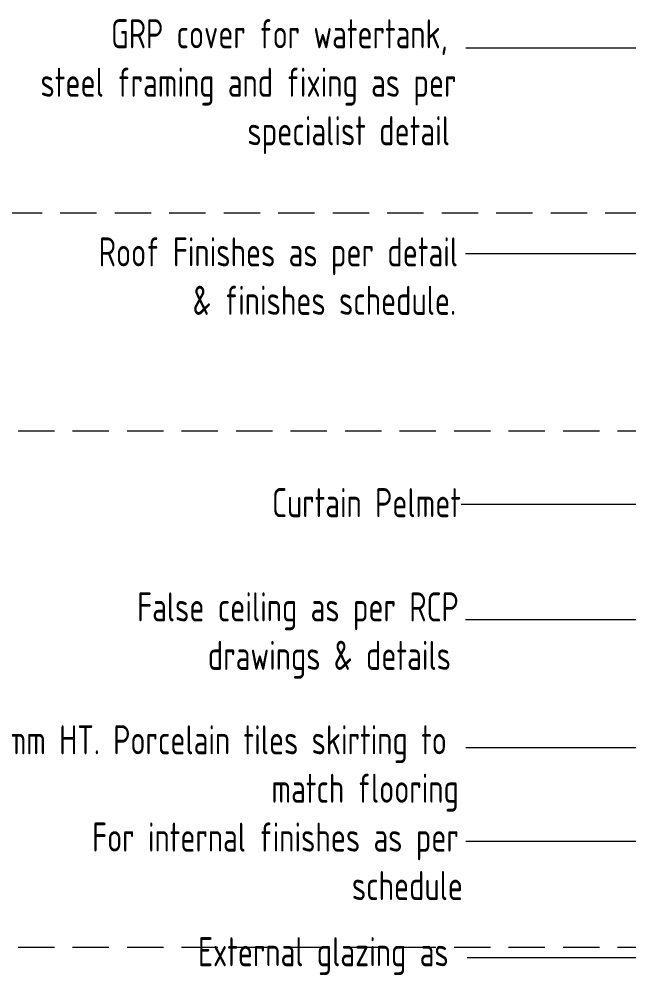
# Model space of a CAD drawing. Header units: millimetres. Extents: x -6181 to 191287, y -8583 to 23546.
# Drawn here: x 148192 to 152389, y 3865 to 10433 of the extents above; entities that cross this region are included whole.
import ezdxf

# ---------------------------------------------------------------- set-up
doc = ezdxf.new("R2010")
doc.units = ezdxf.units.MM
doc.header["$MEASUREMENT"] = 0
doc.linetypes.add('1735-DT-5BR-SEC_CC$0$DASHED', pattern=[0.75, 0.5, -0.25])
for name, color, linetype, lineweight in [('05--LEADER', 11, 'Continuous', 20), ('05--TEXT-2', 2, 'Continuous', 25), ('1735-DT-5BR-SEC_CC$0$W--ELV-1', 250, '1735-DT-5BR-SEC_CC$0$DASHED', 9)]:
    doc.layers.add(name, color=color, linetype=linetype, lineweight=lineweight)
doc.styles.add('ISO', font='isocp2.shx', dxfattribs={"width": 0.8})
doc.dimstyles.new('1-100_AR', dxfattribs={"dimtxt": 200, "dimasz": 100, "dimexe": 100, "dimexo": 100, "dimgap": 0, "dimtad": 0, "dimdec": 0, "dimzin": 12, "dimdsep": 46, "dimtxsty": 'ISO', "dimblk": 'ARCHTICK', "dimcen": 100, "dimdle": 100, "dimclrd": 8, "dimclre": 9, "dimclrt": 2, "dimadec": 0, "dimazin": 0, "dimtfac": 1, "dimtdec": 0, "dimtmove": 0, "dimatfit": 2, "dimldrblk": 'ARCHTICK', "dimfxl": 1, "dimtvp": 0.75, "dimtolj": 1, "dimtzin": 12, "dimlwd": 9, "dimlwe": 9, "dimarcsym": 0})

# ---------------------------------------------------------------- blocks, each defined once
blk = doc.blocks.new('1735-DT-5BR-SEC_CC')
at = {"layer": '1735-DT-5BR-SEC_CC$0$W--ELV-1', "ltscale": 500}
for points in [[(146976.1, 9100), (183021.7, 9100)], [(145935.6, 7600), (183021.7, 7600)], [(145935.6, 4050), (183021.7, 4050)]]:
    blk.add_lwpolyline(points, dxfattribs=at)
blk = doc.blocks.new('_ArchTick')
at = {"color": 0, "const_width": 0.15}
blk.add_lwpolyline([(-0.5, -0.5), (0.5, 0.5)], dxfattribs=at)

msp = doc.modelspace()

# ---------------------------------------------------------------- block references
msp.add_blockref('1735-DT-5BR-SEC_CC', (0, 0))

# ---------------------------------------------------------------- next in the draw order: texts
at = {"layer": '05--TEXT-2', "char_height": 200, "attachment_point": 1, "style": 'ISO'}
for s, insert, width in [('\\pi919.4;GRP cover for watertank, \\P\\pi433.76;steel framing and fixing as per \\P\\pi1857.8;specialist detail', (147905.9, 10431.5), 3335.688), ('\\pi508.4;False ceiling as per RCP \\P\\pi994.7;drawings & details', (148496.5, 6489.3), 2733.205), ('\\pi1.533;100mm HT. Porcelain tiles skirting to \\P\\pi2092.5;match flooring   ', (147836.5, 5575.1), 3426.333)]:
    msp.add_mtext(s, dxfattribs=dict(at, insert=insert, width=width))
at = {"layer": '05--TEXT-2', "char_height": 200, "style": 'ISO'}
for s, width, heights, insert, attachment_point in [('\\pi80.698;Roof Finishes as per detail \\P\\pi727.15;& finishes schedule.', 2593.898, [751.7], (148659.7, 8931.4), 1), ('Curtain Pelmet', 2174.412, [389.1], (151233.5, 7206.4), 3), ('\\pi156;For internal finishes as per \\P\\pi1943.7;schedule', 2733.205, [936.1], (148538.9, 4905.9), 1), ('\\pi378.25;External glazing as \\P\\pi222.01;per glazing schedule.', 2174.412, [1313.7], (149045.5, 4117.5), 1)]:
    msp.add_mtext_dynamic_manual_height_columns(s, width=width, gutter_width=0, heights=heights, dxfattribs=dict(at, insert=insert, attachment_point=attachment_point))

# ---------------------------------------------------------------- next in the draw order: leaders
at = {"layer": '05--LEADER'}
for points in [[(158200.7, 9698.2), (158200.7, 10232.4), (151266.8, 10232.4)], [(156528.1, 7754), (156528.1, 8818.6), (151264.3, 8818.6)], [(159796.9, 6561.8), (159796.9, 6301.1), (151264.3, 6301.1)], [(154745.9, 4050), (154745.9, 4775.6), (151265.8, 4775.6)], [(154045.7, 4627.5), (153037, 3974.5), (151276.1, 3974.5)]]:
    msp.add_leader(points, dimstyle='1-100_AR', dxfattribs=at)
for points in [[(154343.9, 7093.5), (151234.2, 7093.5)], [(155117.9, 4150), (155117.9, 5419.6), (151265.8, 5419.6)]]:
    msp.add_leader(points, dimstyle='1-100_AR', override={"dimasz": 150}, dxfattribs=at)

doc.saveas('drawing.dxf')
